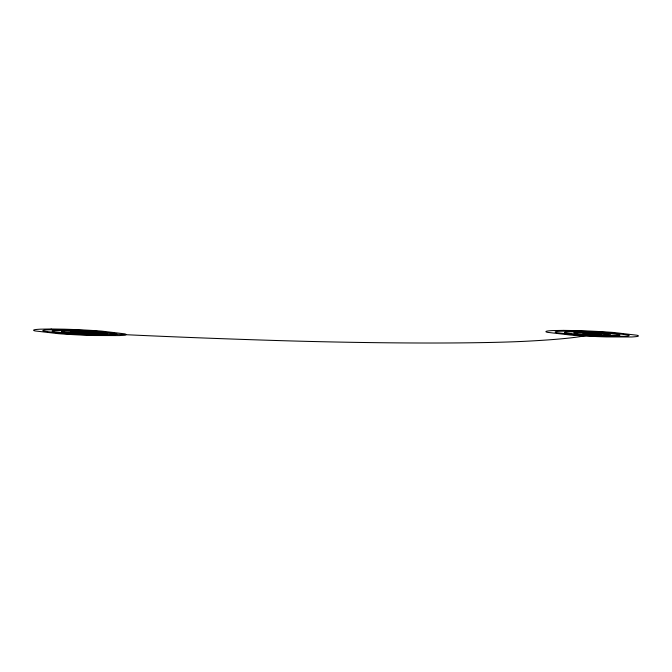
<?xml version="1.0" encoding="UTF-8"?>
<svg xmlns="http://www.w3.org/2000/svg" width="672" height="672" viewBox="0 0 672 672"><rect width="100%" height="100%" fill="white"/><g stroke="black" fill="none" stroke-linecap="round" stroke-linejoin="round"><path stroke-width="1.01" d="M592.166 333.774A503.429 21.958 1.3 0 1 527.898 341.149A238.728 10.416 1.3 0 1 274.781 340.46A503.429 21.958 1.3 0 1 79.834 332.38M64.058 331.103L61.48 331.397L65.344 332.346L77.692 333.312L98.188 333.371L88.536 331.876L64.058 331.103M71.946 331.741L70.661 331.892L78.767 332.85L89.006 332.875L84.185 332.128L71.946 331.741M576.383 332.497L573.812 332.791L577.676 333.732L590.024 334.706L610.52 334.765L600.869 333.27L576.383 332.497M584.279 333.136L582.994 333.278L591.091 334.244L601.339 334.27L596.518 333.522L584.279 333.136M51.181 328.994L40.387 329.179A50.341 2.192 1.3 0 0 33.961 329.918A78.842 3.436 1.3 0 0 35.07 330.935L58.086 333.648A78.842 3.436 1.3 0 0 74.474 334.706A50.341 2.192 1.3 0 0 93.971 335.513L119.288 335.58A50.341 2.192 1.3 0 0 125.714 334.849A78.842 3.436 1.3 0 0 124.597 333.833L101.59 331.111A78.842 3.436 1.3 0 0 85.193 330.053A53.458 2.335 1.3 0 0 64.487 329.196L51.181 328.994M56.91 329.675L48.275 329.818A40.278 1.756 1.3 0 0 43.134 330.406A63.076 2.755 1.3 0 0 44.024 331.22L62.437 333.396A63.076 2.755 1.3 0 0 75.55 334.244A40.278 1.756 1.3 0 0 91.148 334.891L111.392 334.942A40.278 1.756 1.3 0 0 116.533 334.354A63.076 2.755 1.3 0 0 115.643 333.539L97.238 331.363A63.076 2.755 1.3 0 0 84.118 330.523A42.764 1.865 1.3 0 0 67.561 329.834L56.91 329.675M62.639 330.347L56.162 330.456A30.206 1.319 1.3 0 0 52.307 330.901A47.309 2.066 1.3 0 0 52.979 331.514L66.78 333.144A47.309 2.066 1.3 0 0 76.625 333.774A30.206 1.319 1.3 0 0 88.318 334.261L103.505 334.303A30.206 1.319 1.3 0 0 107.36 333.858A47.309 2.066 1.3 0 0 106.688 333.253L92.887 331.624A47.309 2.066 1.3 0 0 83.051 330.985A32.071 1.403 1.3 0 0 70.627 330.473L62.639 330.347M563.514 330.389L552.712 330.574A50.341 2.192 1.3 0 0 546.286 331.313A78.842 3.436 1.3 0 0 547.403 332.321L570.41 335.042A78.842 3.436 1.3 0 0 586.807 336.101A50.341 2.192 1.3 0 0 606.304 336.907L631.613 336.974A50.341 2.192 1.3 0 0 638.039 336.244A78.842 3.436 1.3 0 0 636.93 335.227L613.914 332.506A78.842 3.436 1.3 0 0 597.526 331.447A53.458 2.335 1.3 0 0 576.82 330.59L563.514 330.389M569.243 331.069L560.608 331.212A40.278 1.756 1.3 0 0 555.467 331.8A63.076 2.755 1.3 0 0 556.357 332.615L574.762 334.79A63.076 2.755 1.3 0 0 587.882 335.639A40.278 1.756 1.3 0 0 603.473 336.286L623.725 336.336A40.278 1.756 1.3 0 0 628.866 335.748A63.076 2.755 1.3 0 0 627.976 334.933L609.563 332.758A63.076 2.755 1.3 0 0 596.45 331.918A42.764 1.865 1.3 0 0 579.894 331.229L569.243 331.069M574.972 331.741L568.495 331.85A30.206 1.319 1.3 0 0 564.64 332.296A47.309 2.066 1.3 0 0 565.312 332.909L579.113 334.538A47.309 2.066 1.3 0 0 588.949 335.168A30.206 1.319 1.3 0 0 600.65 335.656L615.838 335.698A30.206 1.319 1.3 0 0 619.693 335.252A47.309 2.066 1.3 0 0 619.021 334.648L605.22 333.018A47.309 2.066 1.3 0 0 595.375 332.38A32.071 1.403 1.3 0 0 582.96 331.867L574.972 331.741"/></g></svg>
